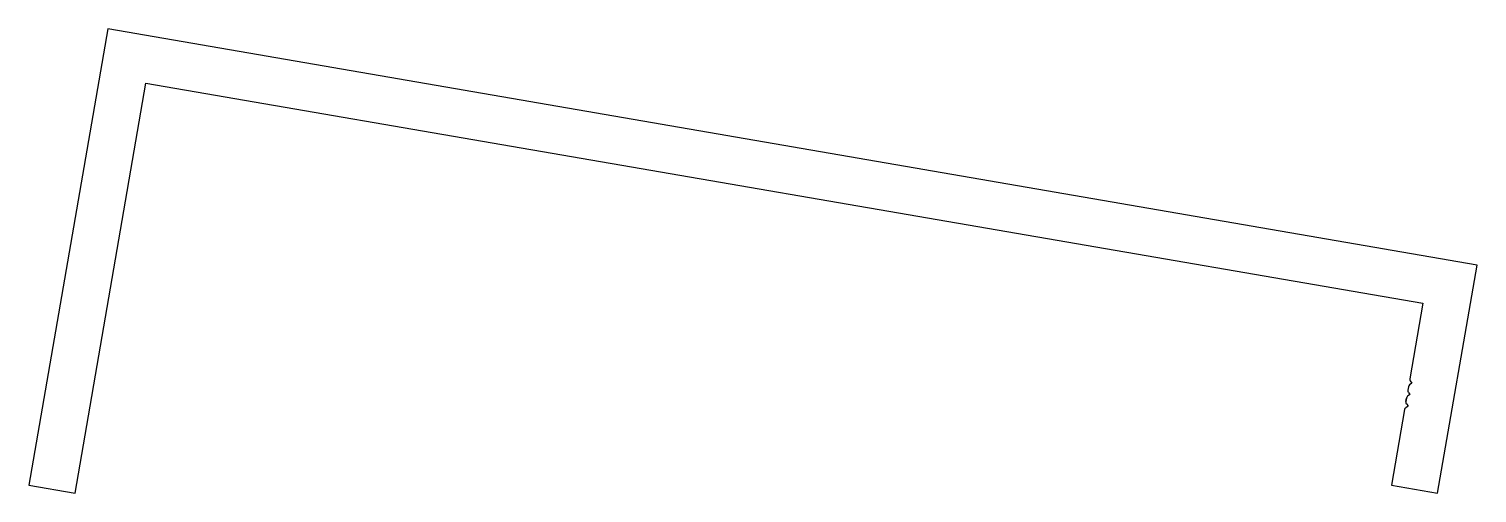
# Model space of a CAD drawing. Header units: inches. Extents: x -71 to 54, y -1 to 39.
import ezdxf

# ---------------------------------------------------------------- set-up
doc = ezdxf.new("R2010")
doc.units = ezdxf.units.IN
doc.header["$MEASUREMENT"] = 0
doc.layers.add('5', color=7, linetype='Continuous')

msp = doc.modelspace()

# ---------------------------------------------------------------- linework, layer by layer
at = {"layer": '5', "color": 7, "linetype": 'Continuous'}
for p, q in [((-63.87, 39.25), (-70.67, -0.17)), ((54.38, 18.84), (-63.87, 39.25)), ((-66.68, -0.86), (-60.57, 34.57)), ((-60.57, 34.57), (49.7, 15.54)), ((50.98, -0.86), (54.38, 18.84)), ((49.7, 15.54), (48.58, 9.02)), ((48.58, 9.02), (48.58, 9.02)), ((48.58, 9.02), (48.58, 9.02)), ((48.62, 8.83), (48.76, 8.63)), ((48.59, 7.64), (48.39, 7.5)), ((48.46, 8.32), (48.41, 8.03)), ((48.45, 7.84), (48.59, 7.65)), ((48.76, 8.62), (48.56, 8.48)), ((48.12, 6.35), (46.99, -0.18)), ((48.42, 6.65), (48.22, 6.51)), ((48.29, 7.33), (48.24, 7.05)), ((48.24, 7.05), (48.29, 7.33)), ((48.29, 7.33), (48.24, 7.05)), ((48.24, 7.05), (48.29, 7.33)), ((48.29, 7.33), (48.24, 7.05)), ((48.28, 6.86), (48.42, 6.66)), ((48.29, 7.33), (48.29, 7.33)), ((-70.67, -0.17), (-66.68, -0.86)), ((46.99, -0.18), (50.98, -0.86))]:
    msp.add_line(p, q, dxfattribs=at)
for centre, radius, start, end in [((48.82, 8.97), 0.25, 170.21, 215.21), ((48.65, 7.99), 0.25, 170.21, 215.21), ((48.7, 8.28), 0.25, 125.21, 170.21), ((48.58, 7.64), 0.008, 305.21, 35.21), ((48.75, 8.63), 0.008, 305.21, 35.21), ((48.36, 6.31), 0.25, 125.21, 170.21), ((48.48, 7), 0.25, 170.21, 215.21), ((48.53, 7.29), 0.25, 125.21, 170.21), ((48.41, 6.66), 0.008, 305.21, 35.21)]:
    msp.add_arc(centre, radius, start, end, dxfattribs=at)

doc.saveas('drawing.dxf')
